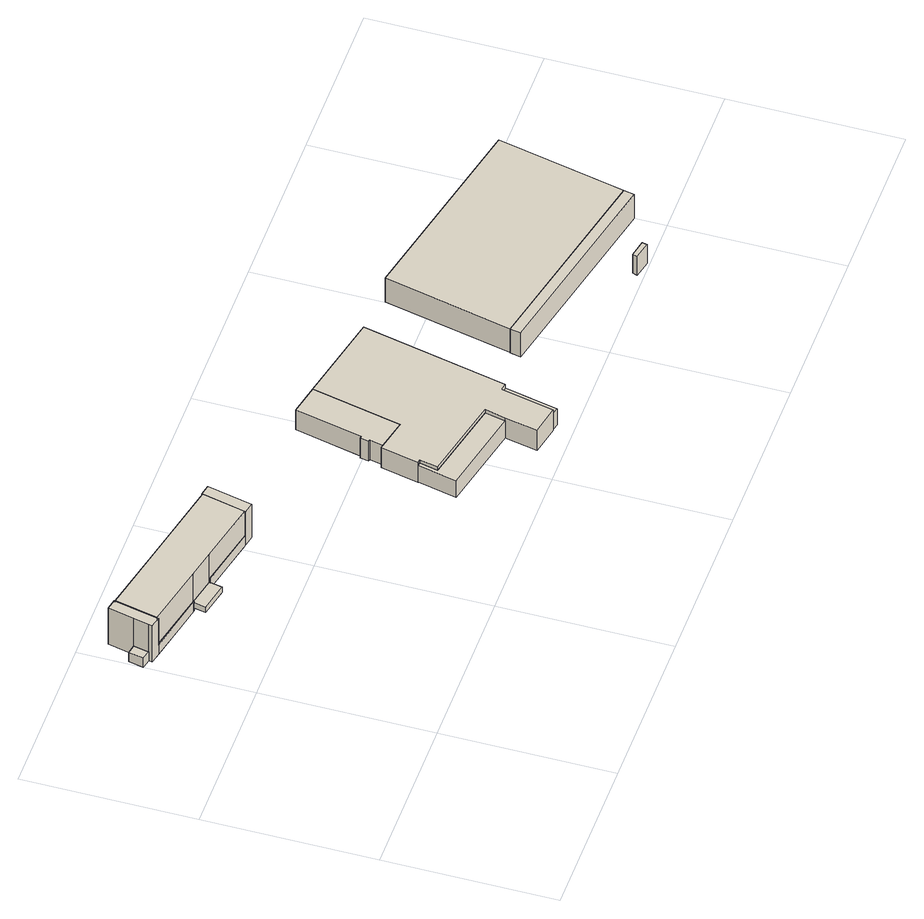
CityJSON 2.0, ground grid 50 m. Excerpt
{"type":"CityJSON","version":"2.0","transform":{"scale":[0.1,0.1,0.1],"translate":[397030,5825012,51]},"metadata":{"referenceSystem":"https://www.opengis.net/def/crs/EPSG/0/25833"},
"CityObjects":{
"building1":{"type":"Building","attributes":{"Gemeindeschluessel":"11000003","BezugspunktDach":"2200","function":"51009_1610","measuredHeight":3.42,"storeysAboveGround":0},"address":[{"country":"Germany","locality":"Berlin"}],"geometry":[{"type":"Solid","lod":"1","boundaries":[[[[0,1,2,3]],[[4,5,6,7]],[[4,7,3,2]],[[5,4,2,1]],[[6,5,1,0]],[[7,6,0,3]]]]}]},
"building2":{"type":"Building","attributes":{"Gemeindeschluessel":"11000003","BezugspunktDach":"2200","function":"51009_1610","measuredHeight":1.84,"storeysAboveGround":0},"address":[{"country":"Germany","locality":"Berlin"}],"geometry":[{"type":"Solid","lod":"1","boundaries":[[[[8,9,10,11,12,13,14,15]],[[16,17,18,19,20,21,22,23]],[[16,23,15,14]],[[17,16,14,13]],[[18,17,13,12]],[[19,18,12,11]],[[20,19,11,10]],[[21,20,10,9]],[[22,21,9,8]],[[23,22,8,15]]]]}]},
"building3":{"type":"Building","attributes":{"Gemeindeschluessel":"11000003","function":"31001_2100"},"address":[{"country":"Germany","locality":"Berlin","thoroughfareNumber":"2","thoroughfareName":"Saaler Bogen"}],"children":["building3-1","building3-2","building3-3","building3-4","building3-5","building3-6","building3-7"]},
"building3-1":{"type":"BuildingPart","attributes":{"BezugspunktDach":"2200","measuredHeight":13.01,"storeysAboveGround":3},"parents":["building3"],"geometry":[{"type":"MultiSurface","lod":"1","boundaries":[[[24,25,26,27,28,29,30,31]],[[32,33,34,35,36,37,38,39]],[[40,41,31,30]],[[42,43,30,29]],[[34,33,29,28]],[[44,45,28,27]],[[35,34,46,47]],[[48,49,27,26]],[[36,35,47,50]],[[51,52,53,26,25]],[[37,36,50,54]],[[55,38,37,25,24]],[[56,55,24,31]],[[32,39,41,40]],[[33,32,43,42]],[[47,46,45,44]],[[50,47,49,48]],[[54,50,53,52,51]],[[57,58,12,59,38,39]]]}]},
"building3-2":{"type":"BuildingPart","attributes":{"BezugspunktDach":"2200","measuredHeight":3.5,"storeysAboveGround":3},"parents":["building3"],"geometry":[{"type":"MultiSurface","lod":"1","boundaries":[[[42,60,61,43]],[[62,63,64,65]],[[63,62,61,60]],[[64,63,60,42]],[[65,64,66,33,32]],[[43,61,62,65]],[[32,33,66,42,43]]]}]},
"building3-3":{"type":"BuildingPart","attributes":{"BezugspunktDach":"2200","measuredHeight":12.29,"storeysAboveGround":3},"parents":["building3"],"geometry":[{"type":"MultiSurface","lod":"1","boundaries":[[[67,68,69,49,48,70]],[[50,47,71,72,73,74]],[[53,75,70,48]],[[71,76,44,49,69]],[[72,71,69,68]],[[73,72,68,67]],[[74,73,67,70]],[[50,74,75,53]],[[47,50,77,48,49]],[[47,44,76,71]]]}]},
"building3-4":{"type":"BuildingPart","attributes":{"BezugspunktDach":"2200","measuredHeight":3.5,"storeysAboveGround":3},"parents":["building3"],"geometry":[{"type":"MultiSurface","lod":"1","boundaries":[[[44,76,78,45]],[[79,71,47,46]],[[79,46,45,78]],[[71,79,78,76]],[[47,71,76,44]],[[46,47,80,44,45]]]}]},
"building3-5":{"type":"BuildingPart","attributes":{"BezugspunktDach":"2200","measuredHeight":3.5,"storeysAboveGround":3},"parents":["building3"],"geometry":[{"type":"Solid","lod":"1","boundaries":[[[[81,75,53,52,82]],[[54,50,74,83,84]],[[54,84,82,52]],[[83,74,75,81]],[[84,83,81,82]],[[50,54,52,53]],[[74,50,53,75]]]]}]},
"building3-6":{"type":"BuildingPart","attributes":{"BezugspunktDach":"2200","measuredHeight":13.3,"storeysAboveGround":3},"parents":["building3"],"geometry":[{"type":"MultiSurface","lod":"1","boundaries":[[[85,41,40,86,87,88,89,90]],[[91,92,93,62,65,57,94,95]],[[91,95,90,89]],[[92,91,89,88]],[[93,92,88,87]],[[62,93,87,86]],[[43,61,86,40]],[[57,65,32,39]],[[96,56,57,41,85]],[[95,94,85,90]],[[65,62,61,43]],[[39,32,40,41]],[[94,57,56,96]]]}]},
"building3-7":{"type":"BuildingPart","attributes":{"BezugspunktDach":"2200","measuredHeight":3.5,"storeysAboveGround":3},"parents":["building3"],"geometry":[{"type":"MultiSurface","lod":"1","boundaries":[[[97,98,55,56,96]],[[57,58,99,100,94]],[[58,57,39,38,55]],[[99,58,55,98]],[[100,99,98,97]],[[94,100,97,96]],[[57,94,96,56]],[[101,56,55,38,39]]]}]},
"building4":{"type":"Building","attributes":{"Gemeindeschluessel":"11000003","BezugspunktDach":"2200","function":"51009_1610","measuredHeight":6.21,"storeysAboveGround":0},"address":[{"country":"Germany","locality":"Berlin"}],"geometry":[{"type":"Solid","lod":"1","boundaries":[[[[102,103,104,105,106,107]],[[108,109,110,111,112,113]],[[108,113,107,106]],[[109,108,106,105]],[[110,109,105,104]],[[111,110,104,103]],[[112,111,103,102]],[[113,112,102,107]]]]}]},
"building5":{"type":"Building","attributes":{"Gemeindeschluessel":"11000003","function":"31001_2100"},"address":[{"country":"Germany","locality":"Berlin","thoroughfareNumber":"3","thoroughfareName":"Saaler Bogen"}],"children":["building5-1","building5-2"]},
"building5-1":{"type":"BuildingPart","attributes":{"BezugspunktDach":"2200","measuredHeight":7.36,"storeysAboveGround":2},"parents":["building5"],"geometry":[{"type":"MultiSurface","lod":"1","boundaries":[[[114,115,116,117,118,119,120,121]],[[122,123,124,125,126,127,128,129]],[[122,129,121,120]],[[123,122,120,119]],[[124,123,119,118]],[[125,124,118,117]],[[126,125,117,116]],[[127,126,116,115]],[[127,115,114,128]],[[130,129,128,131,114,121]]]}]},
"building5-2":{"type":"BuildingPart","attributes":{"BezugspunktDach":"2200","measuredHeight":7.48,"storeysAboveGround":2},"parents":["building5"],"geometry":[{"type":"MultiSurface","lod":"1","boundaries":[[[132,133,134,135,136,137,138,139,140,141,142,143,144,145]],[[146,147,148,149,150,151,152,153,154,155,156,157,158,159]],[[146,159,145,144]],[[147,146,144,143]],[[148,147,143,142]],[[149,148,142,141]],[[114,121,129,128,160,150,149,141,140]],[[115,114,161,140,139]],[[151,150,128,127]],[[152,151,139,138]],[[153,152,138,137]],[[154,153,137,136]],[[155,154,136,135]],[[156,155,135,134]],[[157,156,134,133]],[[158,157,133,132]],[[159,158,132,145]],[[160,128,129,121,114]],[[127,128,161,114,115]]]}]},
"building6":{"type":"Building","attributes":{"Gemeindeschluessel":"11000003","BezugspunktDach":"2200","function":"51009_1610","measuredHeight":5.91,"storeysAboveGround":0},"address":[{"country":"Germany","locality":"Berlin"}],"geometry":[{"type":"Solid","lod":"1","boundaries":[[[[162,163,164,165]],[[166,167,168,169]],[[166,169,165,164]],[[167,166,164,163]],[[168,167,163,162]],[[169,168,162,165]]]]}]},
"building7":{"type":"Building","attributes":{"Gemeindeschluessel":"11000003","BezugspunktDach":"2200","function":"51009_1610","measuredHeight":8.84,"storeysAboveGround":0},"address":[{"country":"Germany","locality":"Berlin"}],"geometry":[{"type":"Solid","lod":"1","boundaries":[[[[170,171,172,173]],[[174,175,176,177]],[[174,177,173,172]],[[175,174,172,171]],[[176,175,171,170]],[[177,176,170,173]]]]}]},
"building8":{"type":"Building","attributes":{"Gemeindeschluessel":"11000003","BezugspunktDach":"2200","function":"51009_1610","measuredHeight":7.01,"storeysAboveGround":0},"address":[{"country":"Germany","locality":"Berlin"}],"geometry":[{"type":"Solid","lod":"1","boundaries":[[[[178,179,180,181]],[[182,183,184,185]],[[182,185,181,180]],[[183,182,180,179]],[[184,183,179,178]],[[185,184,178,181]]]]}]},
"building9":{"type":"Building","attributes":{"Gemeindeschluessel":"11000003","BezugspunktDach":"2200","function":"31001_2054","measuredHeight":8.83,"storeysAboveGround":1},"address":[{"country":"Germany","locality":"Berlin","thoroughfareNumber":"9 (1)","thoroughfareName":"Saaler Bogen"}],"geometry":[{"type":"Solid","lod":"1","boundaries":[[[[171,186,187,172]],[[188,189,190,191]],[[188,191,172,187]],[[189,188,187,186]],[[190,189,186,171]],[[191,190,171,172]]]]}]}
},
"vertices":[
[28,808,39],[37,852,39],[11,857,39],[2,814,39],[11,857,5],[37,852,5],[28,808,5],[2,814,5],
[318,697,40],[325,732,40],[324,732,40],[325,735,40],[242,753,40],[241,750,40],[240,750,40],[232,715,40],[240,750,21],[241,750,21],[242,753,21],[325,735,21],[324,732,21],[325,732,21],[318,697,21],[232,715,21],
[242,753,143],[325,735,143],[508,695,143],[536,820,143],[352,860,143],[269,878,143],[85,918,143],[58,793,143],[85,918,13],[269,878,13],[352,860,13],[536,820,13],[508,695,13],[325,735,13],[242,753,13],[58,793,13],[85,918,141],[58,793,141],[269,878,43],[85,918,43],[536,820,54],[352,860,54],[352,860,19],[536,820,19],[508,695,142],[536,820,142],[508,695,19],[325,735,36],[325,735,54],[508,695,54],[325,735,19],[242,753,43],[58,793,43],[58,793,8],[242,753,8],[242,753,35],
[270,881,43],[86,921,43],[86,921,8],[270,881,8],[269,878,8],[85,918,8],[269,878,16],
[540,685,142],[569,816,142],[536,823,142],[508,692,142],[536,823,19],[569,816,19],[540,685,19],[508,692,19],[508,692,54],[536,823,54],[508,695,65],
[353,863,54],[353,863,19],[536,820,53],
[325,732,54],[324,732,54],[325,732,19],[324,732,19],
[58,790,141],[86,921,141],[54,928,141],[37,852,141],[28,808,141],[25,797,141],[28,808,8],[37,852,8],[54,928,8],[58,790,8],[25,797,8],[58,790,43],
[240,750,43],[241,750,43],[241,750,8],[240,750,8],[58,793,25],
[1095,160,86],[1108,220,86],[864,274,86],[876,327,86],[866,329,86],[842,215,86],[866,329,24],[876,327,24],[864,274,24],[1108,220,24],[1095,160,24],[842,215,24],
[987,417,97],[1044,677,97],[956,696,97],[913,501,97],[907,502,97],[902,477,97],[908,476,97],[900,436,97],[908,476,24],[902,477,24],[907,502,24],[913,501,24],[956,696,24],[1044,677,24],[987,417,24],[900,436,24],[900,436,79],[987,417,82],
[1108,220,98],[1095,160,98],[1075,66,98],[1161,48,98],[1194,202,98],[1214,198,98],[1306,620,98],[1044,677,98],[987,417,98],[900,436,98],[890,438,98],[866,329,98],[876,327,98],[864,274,98],[876,327,23],[866,329,23],[890,438,23],[900,436,23],[987,417,23],[1044,677,23],[1306,620,23],[1214,198,23],[1194,202,23],[1161,48,23],[1075,66,23],[1095,160,23],[1108,220,23],[864,274,23],[987,417,48],[987,417,59],
[1181,44,85],[1214,198,85],[1194,202,85],[1161,48,85],[1194,202,26],[1214,198,26],[1181,44,26],[1161,48,26],
[1984,87,112],[1990,117,112],[1404,245,112],[1397,214,112],[1404,245,23],[1990,117,23],[1984,87,23],[1397,214,23],
[1830,2,96],[1833,17,96],[1784,27,96],[1780,13,96],[1784,27,26],[1833,17,26],[1830,2,26],[1780,13,26],
[2071,489,112],[1485,617,112],[1485,617,24],[2071,489,24],[1990,117,24],[1404,245,24]
]}
